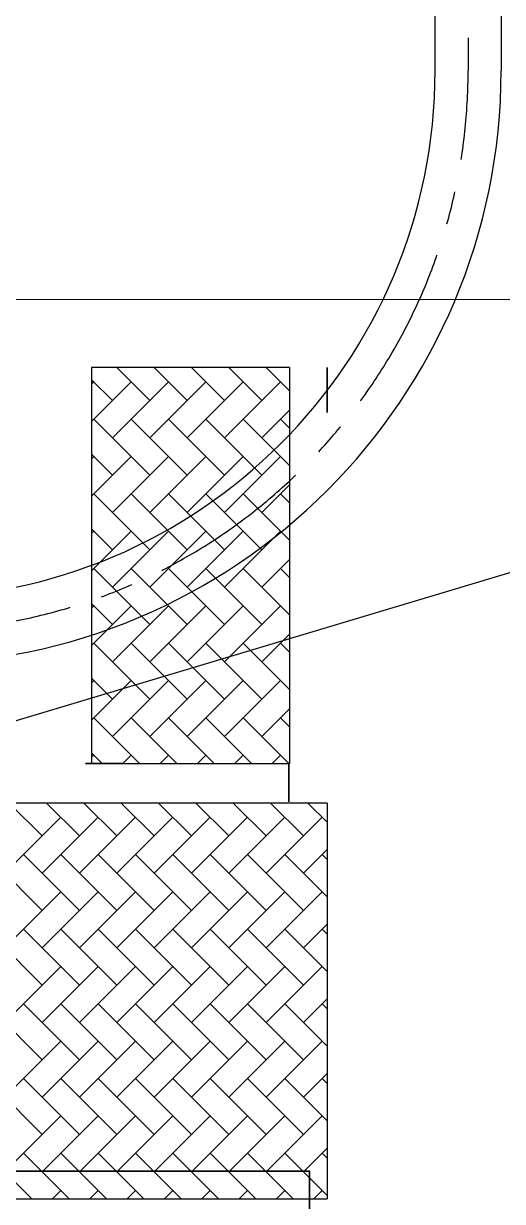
# Model space of a CAD drawing. Header units: millimetres. Extents: x -1838618 to -1600818, y -1770412 to -1553248.
# Drawn here: x -1802362 to -1801636, y -1694113 to -1692327 of the extents above; entities that cross this region are included whole.
import ezdxf

# ---------------------------------------------------------------- set-up
doc = ezdxf.new("R2010")
doc.units = ezdxf.units.MM
doc.header["$LTSCALE"] = 100
doc.linetypes.add('ACAD_ISO04W100', pattern=[30, 24, -3, 0, -3])
doc.linetypes.add('CENTER', pattern=[2, 1.25, -0.25, 0.25, -0.25])
for name, color, linetype in [('11', 7, 'Continuous'), ('412equipment', 6, 'Continuous'), ('420beam', 112, 'Continuous')]:
    doc.layers.add(name, color=color, linetype=linetype)

# ---------------------------------------------------------------- blocks, each defined once
blk = doc.blocks.new('MELO')
at = {"color": 9}
for p, q in [((2445.6, 1028.1, -454.3), (-54.4, 1028.1, -454.3)), ((-54.4, 428.1, -454.3), (-54.4, 1028.1, -454.3)), ((-54.4, 1023, -454.3), (9.7, 958.8, -454.3)), ((-46.8, 1015.4, -454.3), (-34.2, 1028.1, -454.3)), ((-2.9, 1028.1, -454.3), (66.3, 958.8, -454.3)), ((9.7, 1015.4, -454.3), (22.4, 1028.1, -454.3)), ((53.6, 1028.1, -454.3), (122.9, 958.8, -454.3)), ((66.3, 1015.4, -454.3), (79, 1028.1, -454.3)), ((110.2, 1028.1, -454.3), (179.4, 958.8, -454.3)), ((122.9, 1015.4, -454.3), (135.5, 1028.1, -454.3)), ((166.8, 1028.1, -454.3), (236, 958.8, -454.3)), ((179.4, 1015.4, -454.3), (192.1, 1028.1, -454.3)), ((223.3, 1028.1, -454.3), (292.6, 958.8, -454.3)), ((236, 1015.4, -454.3), (248.7, 1028.1, -454.3)), ((279.9, 1028.1, -454.3), (349.1, 958.8, -454.3)), ((292.6, 1015.4, -454.3), (305.2, 1028.1, -454.3)), ((336.5, 1028.1, -454.3), (405.7, 958.8, -454.3)), ((349.1, 1015.4, -454.3), (361.8, 1028.1, -454.3)), ((393.1, 1028.1, -454.3), (462.3, 958.8, -454.3)), ((-54.4, 951.3, -454.3), (-18.5, 987.1, -454.3)), ((-46.8, 902.3, -454.3), (38, 987.1, -454.3)), ((9.7, 902.3, -454.3), (94.6, 987.1, -454.3)), ((66.3, 902.3, -454.3), (151.2, 987.1, -454.3)), ((122.9, 902.3, -454.3), (207.7, 987.1, -454.3)), ((179.4, 902.3, -454.3), (264.3, 987.1, -454.3)), ((236, 902.3, -454.3), (320.9, 987.1, -454.3)), ((292.6, 902.3, -454.3), (377.4, 987.1, -454.3)), ((349.1, 902.3, -454.3), (434, 987.1, -454.3)), ((-54.4, 966.4, -454.3), (-46.8, 958.8, -454.3)), ((-18.5, 930.6, -454.3), (66.3, 845.7, -454.3)), ((38, 930.6, -454.3), (122.9, 845.7, -454.3)), ((94.6, 930.6, -454.3), (179.4, 845.7, -454.3)), ((151.2, 930.6, -454.3), (236, 845.7, -454.3)), ((207.7, 930.6, -454.3), (292.6, 845.7, -454.3)), ((264.3, 930.6, -454.3), (349.1, 845.7, -454.3)), ((320.9, 930.6, -454.3), (405.7, 845.7, -454.3)), ((377.4, 930.6, -454.3), (462.3, 845.7, -454.3)), ((-54.4, 909.8, -454.3), (9.7, 845.7, -454.3)), ((-54.4, 838.1, -454.3), (-18.5, 874, -454.3)), ((-46.8, 789.1, -454.3), (38, 874, -454.3)), ((9.7, 789.1, -454.3), (94.6, 874, -454.3)), ((66.3, 789.1, -454.3), (151.2, 874, -454.3)), ((122.9, 789.1, -454.3), (207.7, 874, -454.3)), ((179.4, 789.1, -454.3), (264.3, 874, -454.3)), ((236, 789.1, -454.3), (320.9, 874, -454.3)), ((292.6, 789.1, -454.3), (377.4, 874, -454.3)), ((349.1, 789.1, -454.3), (434, 874, -454.3)), ((-54.4, 853.3, -454.3), (-46.8, 845.7, -454.3)), ((-18.5, 817.4, -454.3), (66.3, 732.6, -454.3)), ((38, 817.4, -454.3), (122.9, 732.6, -454.3)), ((94.6, 817.4, -454.3), (179.4, 732.6, -454.3)), ((151.2, 817.4, -454.3), (236, 732.6, -454.3)), ((207.7, 817.4, -454.3), (292.6, 732.6, -454.3)), ((264.3, 817.4, -454.3), (349.1, 732.6, -454.3)), ((320.9, 817.4, -454.3), (405.7, 732.6, -454.3)), ((377.4, 817.4, -454.3), (462.3, 732.6, -454.3)), ((-54.4, 796.7, -454.3), (9.7, 732.6, -454.3)), ((-54.4, 725, -454.3), (-18.5, 760.8, -454.3)), ((-46.8, 676, -454.3), (38, 760.8, -454.3)), ((9.7, 676, -454.3), (94.6, 760.8, -454.3)), ((66.3, 676, -454.3), (151.2, 760.8, -454.3)), ((122.9, 676, -454.3), (207.7, 760.8, -454.3)), ((179.4, 676, -454.3), (264.3, 760.8, -454.3)), ((236, 676, -454.3), (320.9, 760.8, -454.3)), ((292.6, 676, -454.3), (377.4, 760.8, -454.3)), ((349.1, 676, -454.3), (434, 760.8, -454.3)), ((-54.4, 740.1, -454.3), (-46.8, 732.6, -454.3)), ((-18.5, 704.3, -454.3), (66.3, 619.4, -454.3)), ((38, 704.3, -454.3), (122.9, 619.4, -454.3)), ((94.6, 704.3, -454.3), (179.4, 619.4, -454.3)), ((151.2, 704.3, -454.3), (236, 619.4, -454.3)), ((207.7, 704.3, -454.3), (292.6, 619.4, -454.3)), ((264.3, 704.3, -454.3), (349.1, 619.4, -454.3)), ((320.9, 704.3, -454.3), (405.7, 619.4, -454.3)), ((377.4, 704.3, -454.3), (462.3, 619.4, -454.3)), ((-54.4, 683.5, -454.3), (9.7, 619.4, -454.3)), ((-54.4, 611.9, -454.3), (-18.5, 647.7, -454.3)), ((-46.8, 562.9, -454.3), (38, 647.7, -454.3)), ((9.7, 562.9, -454.3), (94.6, 647.7, -454.3)), ((66.3, 562.9, -454.3), (151.2, 647.7, -454.3)), ((122.9, 562.9, -454.3), (207.7, 647.7, -454.3)), ((179.4, 562.9, -454.3), (264.3, 647.7, -454.3)), ((236, 562.9, -454.3), (320.9, 647.7, -454.3)), ((292.6, 562.9, -454.3), (377.4, 647.7, -454.3)), ((349.1, 562.9, -454.3), (434, 647.7, -454.3)), ((-54.4, 627, -454.3), (-46.8, 619.4, -454.3)), ((-18.5, 591.1, -454.3), (66.3, 506.3, -454.3)), ((38, 591.1, -454.3), (122.9, 506.3, -454.3)), ((94.6, 591.1, -454.3), (179.4, 506.3, -454.3)), ((151.2, 591.1, -454.3), (236, 506.3, -454.3)), ((207.7, 591.1, -454.3), (292.6, 506.3, -454.3)), ((264.3, 591.1, -454.3), (349.1, 506.3, -454.3)), ((320.9, 591.1, -454.3), (405.7, 506.3, -454.3)), ((377.4, 591.1, -454.3), (462.3, 506.3, -454.3)), ((-54.4, 570.4, -454.3), (9.7, 506.3, -454.3)), ((-54.4, 498.7, -454.3), (-18.5, 534.6, -454.3)), ((-46.8, 449.7, -454.3), (38, 534.6, -454.3)), ((9.7, 449.7, -454.3), (94.6, 534.6, -454.3)), ((66.3, 449.7, -454.3), (151.2, 534.6, -454.3)), ((122.9, 449.7, -454.3), (207.7, 534.6, -454.3)), ((179.4, 449.7, -454.3), (264.3, 534.6, -454.3)), ((236, 449.7, -454.3), (320.9, 534.6, -454.3)), ((292.6, 449.7, -454.3), (377.4, 534.6, -454.3)), ((349.1, 449.7, -454.3), (434, 534.6, -454.3)), ((-54.4, 513.8, -454.3), (-46.8, 506.3, -454.3)), ((-18.5, 478, -454.3), (31.4, 428.1, -454.3)), ((38, 478, -454.3), (88, 428.1, -454.3)), ((94.6, 478, -454.3), (144.5, 428.1, -454.3)), ((151.2, 478, -454.3), (201.1, 428.1, -454.3)), ((207.7, 478, -454.3), (257.7, 428.1, -454.3)), ((264.3, 478, -454.3), (314.2, 428.1, -454.3)), ((320.9, 478, -454.3), (370.8, 428.1, -454.3)), ((377.4, 478, -454.3), (427.4, 428.1, -454.3)), ((-54.4, 457.3, -454.3), (-25.2, 428.1, -454.3)), ((-54.4, 428.1, -454.3), (2445.6, 428.1, -454.3)), ((2.5, -231.9, -454.1), (2.5, 368.1, -454.1)), ((302.5, 368.1, -454.1), (2.5, 368.1, -454.1)), ((3.6, 368.1, -454.1), (72.8, 298.8, -454.1)), ((16.3, 355.4, -454.1), (28.9, 368.1, -454.1)), ((60.2, 368.1, -454.1), (129.4, 298.8, -454.1)), ((72.8, 355.4, -454.1), (85.5, 368.1, -454.1)), ((116.7, 368.1, -454.1), (186, 298.8, -454.1)), ((129.4, 355.4, -454.1), (142.1, 368.1, -454.1)), ((173.3, 368.1, -454.1), (242.5, 298.8, -454.1)), ((186, 355.4, -454.1), (198.6, 368.1, -454.1)), ((229.9, 368.1, -454.1), (299.1, 298.8, -454.1)), ((242.5, 355.4, -454.1), (255.2, 368.1, -454.1)), ((286.5, 368.1, -454.1), (302.5, 352, -454.1)), ((299.1, 355.4, -454.1), (302.5, 358.8, -454.1)), ((302.5, -231.9, -454.1), (302.5, 368.1, -454.1)), ((2.5, 285.1, -454.1), (44.6, 327.1, -454.1)), ((16.3, 242.3, -454.1), (101.1, 327.1, -454.1)), ((72.8, 242.3, -454.1), (157.7, 327.1, -454.1)), ((129.4, 242.3, -454.1), (214.3, 327.1, -454.1)), ((186, 242.3, -454.1), (270.8, 327.1, -454.1)), ((2.5, 312.6, -454.1), (16.3, 298.8, -454.1)), ((242.5, 242.3, -454.1), (302.5, 302.3, -454.1)), ((44.6, 270.6, -454.1), (129.4, 185.7, -454.1)), ((101.1, 270.6, -454.1), (186, 185.7, -454.1)), ((157.7, 270.6, -454.1), (242.5, 185.7, -454.1)), ((214.3, 270.6, -454.1), (299.1, 185.7, -454.1)), ((270.8, 270.6, -454.1), (302.5, 238.8, -454.1)), ((2.5, 256, -454.1), (72.8, 185.7, -454.1)), ((299.1, 242.3, -454.1), (302.5, 245.7, -454.1)), ((2.5, 172, -454.1), (44.6, 214, -454.1)), ((2.5, 199.4, -454.1), (16.3, 185.7, -454.1)), ((16.3, 129.1, -454.1), (101.1, 214, -454.1)), ((72.8, 129.1, -454.1), (157.7, 214, -454.1)), ((129.4, 129.1, -454.1), (214.3, 214, -454.1)), ((186, 129.1, -454.1), (270.8, 214, -454.1)), ((242.5, 129.1, -454.1), (302.5, 189.1, -454.1)), ((2.5, 142.9, -454.1), (72.8, 72.6, -454.1)), ((44.6, 157.4, -454.1), (129.4, 72.6, -454.1)), ((101.1, 157.4, -454.1), (186, 72.6, -454.1)), ((157.7, 157.4, -454.1), (242.5, 72.6, -454.1)), ((214.3, 157.4, -454.1), (299.1, 72.6, -454.1)), ((270.8, 157.4, -454.1), (302.5, 125.7, -454.1)), ((299.1, 129.1, -454.1), (302.5, 132.6, -454.1)), ((2.5, 58.8, -454.1), (44.6, 100.8, -454.1)), ((16.3, 16, -454.1), (101.1, 100.8, -454.1)), ((72.8, 16, -454.1), (157.7, 100.8, -454.1)), ((129.4, 16, -454.1), (214.3, 100.8, -454.1)), ((186, 16, -454.1), (270.8, 100.8, -454.1)), ((2.5, 86.3, -454.1), (16.3, 72.6, -454.1)), ((242.5, 16, -454.1), (302.5, 76, -454.1)), ((44.6, 44.3, -454.1), (129.4, -40.6, -454.1)), ((101.1, 44.3, -454.1), (186, -40.6, -454.1)), ((157.7, 44.3, -454.1), (242.5, -40.6, -454.1)), ((214.3, 44.3, -454.1), (299.1, -40.6, -454.1)), ((270.8, 44.3, -454.1), (302.5, 12.6, -454.1)), ((2.5, 29.7, -454.1), (72.8, -40.6, -454.1)), ((299.1, 16, -454.1), (302.5, 19.4, -454.1)), ((2.5, -54.3, -454.1), (44.6, -12.3, -454.1)), ((16.3, -97.1, -454.1), (101.1, -12.3, -454.1)), ((72.8, -97.1, -454.1), (157.7, -12.3, -454.1)), ((129.4, -97.1, -454.1), (214.3, -12.3, -454.1)), ((186, -97.1, -454.1), (270.8, -12.3, -454.1)), ((2.5, -26.8, -454.1), (16.3, -40.6, -454.1)), ((242.5, -97.1, -454.1), (302.5, -37.1, -454.1)), ((44.6, -68.9, -454.1), (129.4, -153.7, -454.1)), ((101.1, -68.9, -454.1), (186, -153.7, -454.1)), ((157.7, -68.9, -454.1), (242.5, -153.7, -454.1)), ((214.3, -68.9, -454.1), (299.1, -153.7, -454.1)), ((270.8, -68.9, -454.1), (302.5, -100.6, -454.1)), ((2.5, -83.4, -454.1), (72.8, -153.7, -454.1)), ((299.1, -97.1, -454.1), (302.5, -93.7, -454.1)), ((2.5, -167.4, -454.1), (44.6, -125.4, -454.1)), ((2.5, -140, -454.1), (16.3, -153.7, -454.1)), ((16.3, -210.3, -454.1), (101.1, -125.4, -454.1)), ((72.8, -210.3, -454.1), (157.7, -125.4, -454.1)), ((129.4, -210.3, -454.1), (214.3, -125.4, -454.1)), ((186, -210.3, -454.1), (270.8, -125.4, -454.1)), ((242.5, -210.3, -454.1), (302.5, -150.3, -454.1)), ((44.6, -182, -454.1), (94.5, -231.9, -454.1)), ((101.1, -182, -454.1), (151.1, -231.9, -454.1)), ((157.7, -182, -454.1), (207.6, -231.9, -454.1)), ((214.3, -182, -454.1), (264.2, -231.9, -454.1)), ((270.8, -182, -454.1), (302.5, -213.7, -454.1)), ((2.5, -196.6, -454.1), (37.9, -231.9, -454.1)), ((299.1, -210.3, -454.1), (302.5, -206.9, -454.1)), ((2.5, -231.9, -454.1), (302.5, -231.9, -454.1))]:
    blk.add_line(p, q, dxfattribs=at)
at = {"color": 9, "extrusion": (1, -2e-16, 0)}
for p, q in [((3.6, 368.1, -594.1), (3.6, 426.1, -594.1)), ((3.6, 426.1, -454.1), (3.6, 368.1, -454.1)), ((3.6, 368.1, -594.1), (3.6, 368.1, -454.1)), ((-54.4, -231.9, -594.1), (-54.4, -163.9, -594.1)), ((-54.4, -163.9, -594.1), (-54.4, -163.9, -454.1)), ((-54.4, -163.9, -454.1), (-54.4, -231.9, -454.1))]:
    blk.add_line(p, q, dxfattribs=at)
at = {"color": 9, "extrusion": (1e-16, -1, -2e-16)}
for p, q in [((311.6, 368.1, -454.1), (253.6, 368.1, -454.1)), ((253.6, 368.1, -594.1), (311.6, 368.1, -594.1)), ((311.6, 368.1, -594.1), (311.6, 368.1, -454.1))]:
    blk.add_line(p, q, dxfattribs=at)
at = {"color": 9}
mesh = blk.add_polymesh((6, 3), dxfattribs=at)
for k, corner in enumerate([(572.3, 986.1, 675.9), (572.3, 1236.1, 675.9), (572.3, 1236.1, 675.9), (-27.7, 986.1, 675.9), (-27.7, 1236.1, 675.9), (-27.7, 1236.1, 675.9), (-27.7, 986.1, 1275.9), (-27.7, 1236.1, 1275.9), (-27.7, 1236.1, 675.9), (572.3, 986.1, 1275.9), (572.3, 1236.1, 1275.9), (572.3, 1236.1, 675.9), (572.3, 986.1, 1275.9), (572.3, 986.1, 1275.9), (572.3, 986.1, 675.9), (-27.7, 986.1, 1275.9), (-27.7, 986.1, 1275.9), (-27.7, 986.1, 675.9)]):
    mesh.set_mesh_vertex(divmod(k, 3), corner)
blk = doc.blocks.new('UPPER PLATFORM')
at = {"linetype": 'CENTER', "ltscale": 2}
blk.add_line((-2242.47, -4803.22), (-2242.47, -6852.9), dxfattribs=at)
at = {"color": 9, "linetype": 'ACAD_ISO04W100', "ltscale": 100}
blk.add_line((-8800, -9600), (-800, -7200), dxfattribs=at)
at = {"linetype": 'CENTER', "ltscale": 2}
blk.add_arc((-3092.47, -6852.9), 850, 270, 0, dxfattribs=at)
at = {"layer": '11', "color": 3, "linetype": 'Continuous', "lineweight": 20}
blk.add_line((-8800, -7200), (-800, -7200), dxfattribs=at)
at = {"layer": '420beam'}
for p, q in [((-2292.47, -6852.9), (-2292.47, -5000)), ((-2192.47, -5000), (-2192.47, -6852.9))]:
    blk.add_line(p, q, dxfattribs=at)
for radius in [800, 900]:
    blk.add_arc((-3092.47, -6852.9), radius, 270, 0, dxfattribs=at)
at = {"layer": '412equipment', "rotation": 180}
blk.add_blockref('MELO', (-2510.85, -7535.17, 773.35), dxfattribs=at)

msp = doc.modelspace()

# ---------------------------------------------------------------- block references
at = {"color": 9, "linetype": 'ACAD_ISO04W100'}
msp.add_blockref('UPPER PLATFORM', (-1799445.3, -1685545.7), dxfattribs=at)

doc.saveas('drawing.dxf')
